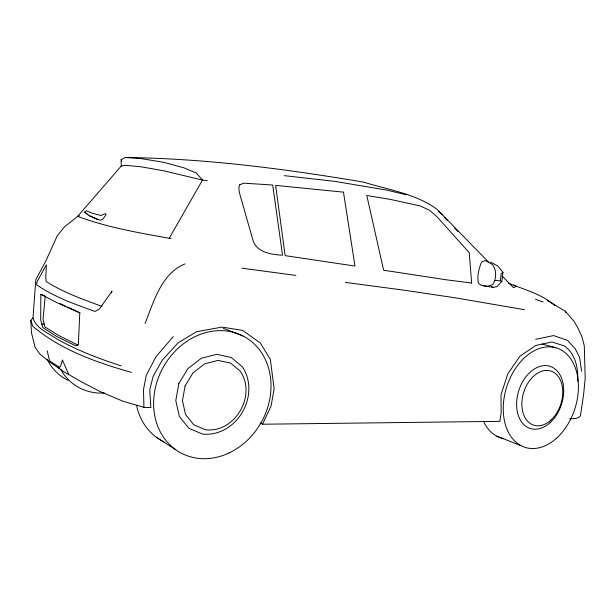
<?xml version="1.0" encoding="UTF-8"?>
<svg xmlns="http://www.w3.org/2000/svg" width="616" height="616" viewBox="0 0 616 616"><rect width="100%" height="100%" fill="white"/><g stroke="black" fill="none" stroke-linecap="round" stroke-linejoin="round"><path stroke-width="0.92" d="M40.841 294.309L40.695 319.873L42.758 327.52L56.857 336.582L75.837 345.853L78.363 344.529L79.78 312.905L57.265 302.826L40.841 294.309L44.36 295.765M121.113 365.835C98.968 358.705 77.177 350.327 56.818 338.977C48.387 332.894 36.205 328.844 33.002 317.91L35.813 279.656L45.522 261.638L57.35 235.674L64.472 226.911L77.654 216.347L121.221 166.066L125.348 165.334L140.741 166.751L163.64 170.771L202.487 180.072L207.23 180.657M481.427 285.4L487.372 286.317L492.785 284.607C496.45 278.655 496.896 270.008 492.33 264.387L485.262 260.599L481.597 261.954C478.863 268.738 476.938 276.03 478.37 283.245L481.427 285.4L493.254 287.395L496.85 286.671L501.824 281.574L502.964 272.31L497.736 265.935L490.613 262.139M45.238 296.127L43.035 319.15L44.876 326.904L58.982 335.612L77.955 345.091M501.824 281.574L500.385 280.881L501.155 273.658L502.964 272.31M111.388 292.97L112.004 291.183L99.561 308.855L95.056 311.442C74.798 304.181 53.808 296.943 36.175 284.407L37.522 280.973L46.377 264.795L45.807 277.908L46.162 281.504C63.448 292.446 82.914 299.407 102.04 306.398M145.053 323.469C153.661 301.948 161.338 273.465 184.962 263.91M259.96 422.93L262.478 424.224L271.055 406.075L274.143 388.812L270.347 359.436L260.298 342.935L242.542 330.369L221.991 327.104L196.558 331.716L178.101 342.804L162.301 360.129L153.138 376.299L149.75 389.928L150.851 407.623L143.936 407.345L123.061 401.27L100.139 391.545L82.382 382.32L63.363 371.51L49.18 361.554L40.017 354.177L35.127 347.416L31.478 332.755L30.8 320.351L33.002 317.91M79.349 215.7L77.654 216.347C107.076 227.42 138.377 232.679 169.192 238.3L202.487 180.072L196.288 173.065L183.822 167.783L163.625 162.324L141.287 158.612L125.302 157.488L121.19 159.552L121.221 166.066M173.342 336.567L156.002 356.726L146.285 375.29L143.489 389.628L143.936 407.345M84.608 212.135L86.271 210.749L92.816 213.429L101.039 215.492L105.02 213.752L106.014 214.022L105.598 215.485L102.533 219.435L100.162 220.228L89.62 215.885L84.608 212.135L85.57 212.936M41.618 324.386L44.044 323.854M535.62 339.331L553.622 335.566L567.567 340.432L575.205 348.702L579.594 357.395L581.589 371.248M569.7 418.795L575.267 418.503L578.586 417.633L580.465 415.823L583.552 394.91L585.2 378.386L584.299 345.907L582.043 337.037L577.531 327.119L573.796 321.059L565.272 311.157L547.355 300.577M262.478 424.224L499.83 421.344L501.139 413.097L501.016 394.756L507.861 373.743L519.958 356.202L535.743 345.453L552.005 341.988L564.395 345.953C575.621 353.984 578.301 368.183 577.739 381.165M125.302 157.488C205.382 158.451 284.977 168.83 363.833 182.174C388.496 189.905 416.239 193.763 437.337 209.579L488.788 262.339M494.956 280.395L500.385 280.881M284.23 175.645L335.096 181.404L386.802 190.121L405.959 194.702M169.192 238.3L171.094 238.523M345.407 282.413L402.841 290.02L456.217 297.959L524.486 309.709M241.903 268.183L295.857 275.406M542.088 344.028L555.894 347.786M131.408 372.387C96.55 362.447 60.714 349.988 32.733 326.21L30.8 320.351M535.504 299.33L543.089 301.948M508.57 283.314C524.555 289.62 541.934 294.232 555.17 305.659M223.339 328.336L242.958 335.982M496.719 436.151L520.766 445.553M97.644 219.604L89.158 215.623M491.522 286.609L493.254 287.395M62.185 304.604L65.596 306.167M67.306 306.953L80.118 312.836M513.582 285.077L516.3 286.409L513.505 287.687L502.148 276.037M59.637 303.357L61.331 304.212M156.356 437.275L175.021 449.249M86.294 213.475L87.726 214.545M438.769 211.48L442.088 214.953M444.744 217.741L447.393 220.52M454.693 228.174L458.011 231.647M58.351 367.09L59.406 368.63M68.73 374.482L62.416 360.006L60.699 366.073L59.567 367.282L50.381 361.554L49.018 358.843L47.286 350.881M565.272 311.157L565.734 312.551M121.19 159.552L121.583 161.184M503.734 438.669A50.743 35.589 -72.3 0 1 483.429 421.167M164.049 441.895A64.026 55.124 -60.4 0 1 136.575 405.336M68.045 380.341A52.876 48.564 -53.2 0 1 47.186 359.344M104.374 393.016A54.339 49.519 -54.7 0 1 60.545 369.115M178.84 383.583L175.791 400.585L179.364 416.424L188.819 428.243L202.341 434.034C236.575 437.537 261.092 395.295 242.404 366.866L231.262 357.473L216.801 354.339L201.455 358.204L187.965 368.545L178.84 383.583M185.1 385.901L182.451 400.654L185.524 414.414L193.701 424.709L205.436 429.775C234.965 433.194 256.857 395.603 240.34 371.248L230.615 363.094L218.025 360.422L204.705 363.825L193.008 372.834L185.1 385.901M239.832 184.723L238.815 187.58L239.293 192.315L252.46 238.438C255.486 252.321 270.64 254.5 282.544 255.224L272.703 185.031L243.728 183.168L239.832 184.723M343.466 192.154L275.637 185.385L285.146 255.64L354.985 266.058L343.466 192.154M471.64 283.014L446.215 279.78L383.645 270.231L366.797 195.472L390.459 199.422L420.135 205.929L429.383 210.156L437.229 216.971L469.246 252.691L471.64 283.014M556.394 438.33A52.137 35.805 -72.4 0 0 562.708 350.897A52.137 35.805 -72.4 0 0 503.418 403.842A52.137 35.805 -72.4 0 0 556.394 438.33M550.127 422.653A32.625 22.43 -72.4 0 0 553.638 367.998A32.625 22.43 -72.4 0 0 516.693 401.593A32.625 22.43 -72.4 0 0 550.127 422.653M551.004 420.027A28.382 19.473 -72.4 0 0 554 372.503A28.382 19.473 -72.4 0 0 521.929 401.832A28.382 19.473 -72.4 0 0 551.004 420.027M229.167 452.914A66.22 56.241 -61.2 0 0 252.599 342.496A66.22 56.241 -61.2 0 0 155.194 388.619A66.22 56.241 -61.2 0 0 229.167 452.914"/></g></svg>
